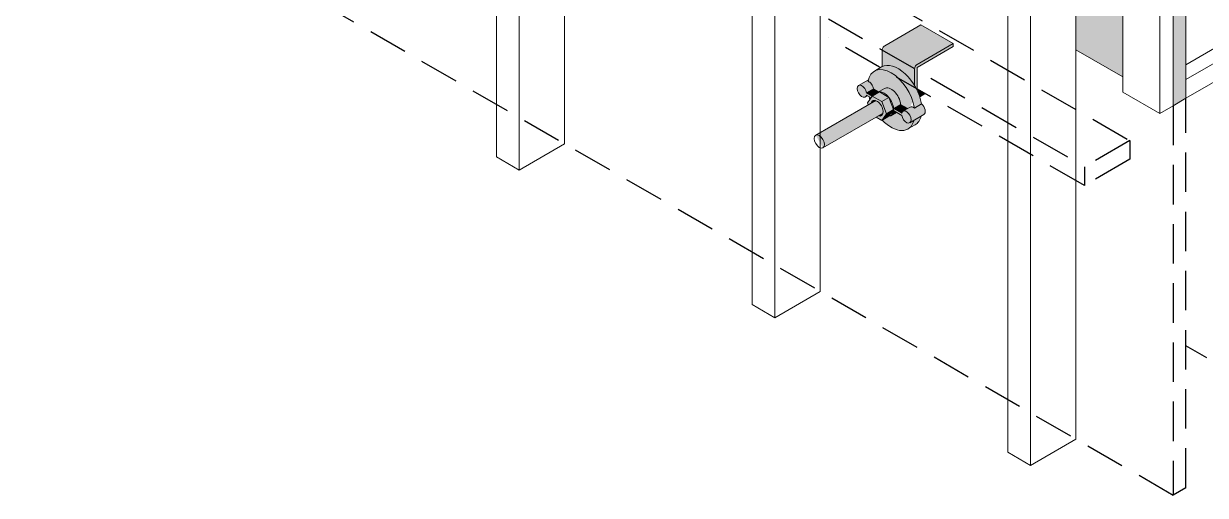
# Model space of a CAD drawing. Extents: x -23436 to 4767, y -4638 to 9755.
# Drawn here: x -15818.9 to -15628.5, y 7878 to 7953.9 of the extents above; entities that cross this region are included whole.
import ezdxf

# ---------------------------------------------------------------- set-up
doc = ezdxf.new("R2010")
doc.units = 0
doc.linetypes.add('CABLIN', pattern=[0.35, 0.25, -0.1])
doc.linetypes.add('HIDDEN', pattern=[9.524999999999995, 6.349999999999998, -3.174999999999998])
doc.layers.get('0').update_dxf_attribs({"lineweight": 13})
doc.layers.add('Concreto', color=250, linetype='HIDDEN')
doc.layers.add('Hachura', color=252, linetype='CABLIN')
for name, color, linetype, lineweight in [('Demarcação 1', 252, 'Continuous', 9), ('Demarcação 2', 254, 'Continuous', 9), ('Madeira', 100, 'Continuous', 13)]:
    doc.layers.add(name, color=color, linetype=linetype, lineweight=lineweight)

msp = doc.modelspace()

# ---------------------------------------------------------------- hatches: boundary and pattern name
at = {"layer": 'Demarcação 1'}
h = msp.add_hatch(color=256, dxfattribs=at)
h.dxf.hatch_style = 1
h.paths.add_polyline_path([(-15633.7444703456, 7940.719639212388), (-15631.65963671209, 7941.923318472007), (-15631.65963671209, 8019.560630716413), (-15633.7444703456, 8018.356951456808)])
h = msp.add_hatch(color=256, dxfattribs=at)
h.dxf.hatch_style = 1
h.set_gradient(color1=(132, 132, 132), tint=1, name='SPHERICAL')
edge = h.paths.add_edge_path()
edge.add_line((-15669.1253895331, 7950.734996833839), (-15674.33747361721, 7953.744194982821))
edge.add_line((-15674.33747361721, 7953.744194982837), (-15680.17500779147, 7950.373893055979))
edge.add_ellipse((-15680.17500779147, 7949.892421352168), major_axis=(-0.2948400000000002, -0.5106778601036084), ratio=0.5773502691896258, start_angle=224.9999999998697, end_angle=314.9999999999998)
edge.add_line((-15680.59197451813, 7949.651685500183), (-15680.59197451813, 7947.021277450636))
edge.add_ellipse((-15677.9859324761, 7942.309242016621), major_axis=(-2.693249999999998, 4.664845837484885), ratio=0.5773502691896261, start_angle=271.82644889274303, end_angle=358.1735511072676, ccw=False)
edge.add_line((-15675.37989043396, 7944.012079301581), (-15675.37989043396, 7946.745021564799))
edge.add_ellipse((-15674.9629237073, 7946.8832232031), major_axis=(0.2948400000000002, 0.5106778601036084), ratio=0.5773502691896258, start_angle=44.9999999999348, end_angle=134.9999999999675, ccw=False)
edge.add_line((-15674.9629237073, 7947.364694906924), (-15669.1253895331, 7950.734996833855))
h = msp.add_hatch(color=256, dxfattribs=at)
h.dxf.hatch_style = 1
h.set_gradient(color1=(132, 132, 132), tint=1, name='SPHERICAL')
edge = h.paths.add_edge_path()
edge.add_line((-15669.1253895331, 7950.253525130029), (-15669.1253895331, 7950.734996833853))
edge.add_line((-15669.1253895331, 7950.734996833839), (-15674.96292370731, 7947.364694906908))
edge.add_ellipse((-15674.9629237073, 7946.8832232031), major_axis=(0.2948400000000002, 0.5106778601036084), ratio=0.5773502691896258, start_angle=44.99999999993487, end_angle=134.9999999999675)
edge.add_line((-15675.37989043396, 7946.642487351188), (-15675.37989043396, 7944.012079301569))
edge.add_ellipse((-15677.9859324761, 7942.309242016621), major_axis=(-2.693249999999998, 4.664845837484885), ratio=0.5773502691896261, start_angle=262.4688479150752, end_angle=271.82644889274303, ccw=False)
edge.add_line((-15674.9629237073, 7943.239378166198), (-15674.9629237073, 7946.8832232031))
edge.add_line((-15674.9629237073, 7946.8832232031), (-15669.1253895331, 7950.253525130031))
h = msp.add_hatch(color=256, dxfattribs=at)
h.dxf.hatch_style = 1
h.set_gradient(color1=(132, 132, 132), tint=1, name='SPHERICAL')
edge = h.paths.add_edge_path()
edge.add_ellipse((-15679.128581679, 7941.649533191639), major_axis=(2.693249999999998, -4.664845837484885), ratio=0.5773502691896261, start_angle=56.29308563726577, end_angle=180.0000000000022)
edge.add_ellipse((-15679.128581679, 7941.649533191639), major_axis=(2.693249999999998, -4.664845837484885), ratio=0.5773502691896261, start_angle=180.0000000000022, end_angle=210.153771802942)
edge.add_ellipse((-15679.128581679, 7941.649533191639), major_axis=(2.693249999999998, -4.664845837484885), ratio=0.5773502691896261, start_angle=210.153771802942, end_angle=213.7069143627306)
edge.add_ellipse((-15682.70888251542, 7943.716620843217), major_axis=(0.5386500000000001, -0.9329691674969761), ratio=0.577350269189626, start_angle=56.53695903280487, end_angle=146.7236510024918, ccw=False)
edge.add_line((-15681.96250718132, 7943.461623196563), (-15681.13082845193, 7942.981453258326))
edge.add_line((-15681.13082845193, 7942.981453258328), (-15680.08061515003, 7943.587794190857))
edge.add_ellipse((-15679.128581679, 7941.649533191639), major_axis=(1.077299999999997, -1.86593833499395), ratio=0.577350269189626, start_angle=50.739170477262576, end_angle=180, ccw=False)
edge.add_line((-15677.61268620971, 7940.950252887618), (-15676.47322761568, 7940.292386161702))
edge.add_line((-15676.47322761568, 7940.292386161704), (-15675.96622315728, 7940.585105322289))
edge.add_ellipse((-15675.5482808427, 7939.582445540087), major_axis=(0.5386500000000001, -0.9329691674969761), ratio=0.577350269189626, start_angle=123.276348997522, end_angle=180, ccw=False)
h = msp.add_hatch(color=256, dxfattribs=at)
h.dxf.hatch_style = 1
h.set_gradient(color1=(132, 132, 132), tint=1, name='SPHERICAL')
edge = h.paths.add_edge_path()
edge.add_ellipse((-15677.9859324761, 7942.309242016621), major_axis=(-2.693249999999998, 4.664845837484885), ratio=0.5773502691896261, start_angle=271.826448892743, end_angle=358.1735511072677)
edge.add_ellipse((-15677.9859324761, 7942.309242016621), major_axis=(-2.693249999999998, 4.664845837484885), ratio=0.5773502691896261, start_angle=358.1735511072677, end_angle=360.0000000000026)
edge.add_line((-15680.67918247599, 7946.974087854122), (-15681.82183167913, 7946.314379029138))
edge.add_ellipse((-15679.128581679, 7941.649533191639), major_axis=(2.693249999999998, -4.664845837484885), ratio=0.5773502691896261, start_angle=56.29308563726602, end_angle=180.0000000000024, ccw=False)
edge.add_line((-15675.39349644734, 7940.354342929946), (-15674.25084724415, 7941.01405175493))
edge.add_ellipse((-15677.9859324761, 7942.309242016621), major_axis=(-2.693249999999998, 4.664845837484885), ratio=0.5773502691896261, start_angle=236.2930856372657, end_angle=249.994809911856)
edge.add_ellipse((-15677.9859324761, 7942.309242016621), major_axis=(-2.693249999999998, 4.664845837484885), ratio=0.5773502691896261, start_angle=249.994809911856, end_angle=256.001000546177)
edge.add_ellipse((-15677.9859324761, 7942.309242016621), major_axis=(-2.693249999999998, 4.664845837484885), ratio=0.5773502691896261, start_angle=256.001000546177, end_angle=260.5320794259401)
edge.add_ellipse((-15677.9859324761, 7942.309242016621), major_axis=(-2.693249999999998, 4.664845837484885), ratio=0.5773502691896261, start_angle=260.5320794259401, end_angle=262.4688479150752)
edge.add_ellipse((-15677.9859324761, 7942.309242016621), major_axis=(-2.693249999999998, 4.664845837484885), ratio=0.5773502691896261, start_angle=262.4688479150752, end_angle=271.826448892743)
h = msp.add_hatch(color=256, dxfattribs=at)
h.dxf.hatch_style = 1
h.set_gradient(color1=(132, 132, 132), tint=1, name='SPHERICAL')
edge = h.paths.add_edge_path()
edge.add_ellipse((-15683.85153171837, 7943.05691201825), major_axis=(0.5386500000000001, -0.9329691674969761), ratio=0.577350269189626, start_angle=56.53695903281176, end_angle=180.0000000000032)
edge.add_ellipse((-15683.85153171837, 7943.05691201825), major_axis=(0.5386500000000001, -0.9329691674969761), ratio=0.577350269189626, start_angle=180.0000000000032, end_angle=360.0000000000787)
edge.add_ellipse((-15683.85153171837, 7943.05691201825), major_axis=(0.5386500000000001, -0.9329691674969761), ratio=0.577350269189626, start_angle=360.0000000000787, end_angle=393.4630409671884)
edge.add_line((-15683.1051563845, 7942.45006966495), (-15682.36566470771, 7942.023123946319))
edge.add_line((-15682.36566470794, 7942.023123946319), (-15682.18974235431, 7942.273399834887))
edge.add_line((-15682.18974235431, 7942.273399834885), (-15683.1051563845, 7942.801914371579))
h = msp.add_hatch(color=256, dxfattribs=at)
h.dxf.hatch_style = 1
h.set_gradient(color1=(132, 132, 132), tint=1, name='SPHERICAL')
edge = h.paths.add_edge_path()
edge.add_ellipse((-15682.70888251542, 7943.716620843217), major_axis=(0.5386500000000001, -0.9329691674969761), ratio=0.577350269189626, start_angle=56.53695903280462, end_angle=146.7236510024917)
edge.add_ellipse((-15679.128581679, 7941.649533191639), major_axis=(2.693249999999998, -4.664845837484885), ratio=0.5773502691896261, start_angle=210.1537718029421, end_angle=213.7069143627307, ccw=False)
edge.add_line((-15682.81026205325, 7944.902048229851), (-15684.39018171843, 7943.989881185786))
edge.add_ellipse((-15683.85153171837, 7943.05691201825), major_axis=(0.5386500000000001, -0.9329691674969761), ratio=0.577350269189626, start_angle=56.53695903281192, end_angle=180.0000000000038, ccw=False)
edge.add_line((-15683.1051563845, 7942.801914371581), (-15681.96250718132, 7943.461623196565))
h = msp.add_hatch(color=256, dxfattribs=at)
h.dxf.hatch_style = 1
h.set_gradient(color1=(132, 132, 132), tint=1, name='SPHERICAL')
edge = h.paths.add_edge_path()
edge.add_line((-15681.96250718132, 7943.461623196563), (-15683.1051563845, 7942.801914371579))
edge.add_line((-15683.1051563845, 7942.801914371581), (-15682.18974235431, 7942.273399834872))
edge.add_line((-15682.18974235431, 7942.273399834885), (-15682.1756462206, 7942.293453695849))
edge.add_line((-15682.17564622061, 7942.293453695836), (-15681.59064853213, 7942.631202268678))
edge.add_ellipse((-15680.27123088208, 7940.989824366741), major_axis=(1.077299999999997, -1.86593833499395), ratio=0.577350269189626, start_angle=179.9999999999906, end_angle=194.9999999998853, ccw=False)
edge.add_line((-15681.34853088219, 7942.855762701687), (-15681.13082845193, 7942.981453258328))
edge.add_line((-15681.13082845193, 7942.981453258328), (-15681.96250718132, 7943.461623196565))
h = msp.add_hatch(color=256, dxfattribs=at)
h.dxf.hatch_style = 1
h.set_gradient(color1=(132, 132, 132), tint=1, name='SPHERICAL')
edge = h.paths.add_edge_path()
edge.add_line((-15679.89034781452, 7939.450503775093), (-15680.65211394998, 7941.41384192917))
edge.add_line((-15680.65211394998, 7941.413841929156), (-15682.17564622055, 7942.293453695835))
edge.add_line((-15682.17564622061, 7942.293453695836), (-15682.18974235431, 7942.273399834872))
edge.add_line((-15682.18974235431, 7942.273399834885), (-15682.36566470771, 7942.023123946317))
edge.add_line((-15682.36566470794, 7942.023123946319), (-15682.93741235595, 7941.209727308307))
edge.add_line((-15682.93741235589, 7941.209727308307), (-15682.81143656161, 7940.885043560791))
edge.add_line((-15682.81143656162, 7940.885043560789), (-15682.38121145572, 7941.133434141491))
edge.add_ellipse((-15681.41388008509, 7940.330115541699), major_axis=(-0.7002450000000012, 1.21285991774607), ratio=0.577350269189626, start_angle=355.3200786188029, end_angle=392.6368975035609, ccw=False)
edge.add_ellipse((-15681.41388008509, 7940.330115541699), major_axis=(-0.7002450000000012, 1.21285991774607), ratio=0.577350269189626, start_angle=349.02533610992566, end_angle=355.3200786188029, ccw=False)
edge.add_ellipse((-15681.41388008509, 7940.330115541699), major_axis=(-0.7002450000000012, 1.21285991774607), ratio=0.577350269189626, start_angle=342.5928085264702, end_angle=349.02533610992566, ccw=False)
edge.add_ellipse((-15681.41388008509, 7940.330115541699), major_axis=(-0.7002450000000012, 1.21285991774607), ratio=0.577350269189626, start_angle=335.92411531679977, end_angle=342.5928085264702, ccw=False)
edge.add_ellipse((-15681.41388008509, 7940.330115541699), major_axis=(-0.7002450000000012, 1.21285991774607), ratio=0.577350269189626, start_angle=328.8867134268062, end_angle=335.92411531679977, ccw=False)
edge.add_line((-15681.6246491745, 7941.57023557817), (-15681.6259087147, 7941.569508382296))
edge.add_ellipse((-15681.41388008509, 7940.330115541699), major_axis=(-0.7002450000000012, 1.21285991774607), ratio=0.577350269189626, start_angle=212.6368975035226, end_angle=327.36310249634704, ccw=False)
edge.add_ellipse((-15680.69020225664, 7940.747931130827), major_axis=(-0.7002450000000012, 1.21285991774607), ratio=0.577350269189626, start_angle=147.3631024964392, end_angle=148.8867134268343, ccw=False)
edge.add_ellipse((-15681.41388008509, 7940.330115541699), major_axis=(-0.7002450000000012, 1.21285991774607), ratio=0.577350269189626, start_angle=204.0758846831674, end_angle=211.1132865732151, ccw=False)
edge.add_ellipse((-15681.41388008509, 7940.330115541699), major_axis=(-0.7002450000000012, 1.21285991774607), ratio=0.577350269189626, start_angle=197.407191473494, end_angle=204.0758846831674, ccw=False)
edge.add_ellipse((-15681.41388008509, 7940.330115541699), major_axis=(-0.7002450000000012, 1.21285991774607), ratio=0.577350269189626, start_angle=190.974663889962, end_angle=197.407191473494, ccw=False)
edge.add_ellipse((-15681.41388008509, 7940.330115541699), major_axis=(-0.7002450000000012, 1.21285991774607), ratio=0.577350269189626, start_angle=184.679921381206, end_angle=190.974663889962, ccw=False)
edge.add_ellipse((-15681.41388008509, 7940.330115541699), major_axis=(-0.7002450000000012, 1.21285991774607), ratio=0.577350269189626, start_angle=147.3631024964392, end_angle=184.679921381206, ccw=False)
edge.add_line((-15681.20185145571, 7939.090722701092), (-15681.55393773525, 7938.887445592847))
edge.add_line((-15681.55393773525, 7938.887445592845), (-15680.65211395003, 7938.366777387622))
edge.add_line((-15680.65211394998, 7938.366777387624), (-15679.89034781452, 7939.450503775081))
h = msp.add_hatch(color=256, dxfattribs=at)
h.dxf.hatch_style = 1
h.set_gradient(color1=(132, 132, 132), tint=1, name='SPHERICAL')
h.paths.add_polyline_path([(-15681.03299701747, 7942.953162520747), (-15682.17564622061, 7942.293453695836), (-15680.65211394998, 7941.413841929156), (-15679.50946474691, 7942.073550754139)])
h = msp.add_hatch(color=256, dxfattribs=at)
h.dxf.hatch_style = 1
h.set_gradient(color1=(132, 132, 132), tint=1, name='SPHERICAL')
edge = h.paths.add_edge_path()
edge.add_ellipse((-15679.128581679, 7941.649533191639), major_axis=(1.077299999999997, -1.86593833499395), ratio=0.577350269189626, start_angle=50.73917047726242, end_angle=180)
edge.add_line((-15680.20588167918, 7943.515471526654), (-15681.34853088213, 7942.855762701685))
edge.add_ellipse((-15680.27123088208, 7940.989824366741), major_axis=(1.077299999999997, -1.86593833499395), ratio=0.577350269189626, start_angle=165.000000000028, end_angle=179.9999999999906, ccw=False)
edge.add_ellipse((-15680.27123088208, 7940.989824366741), major_axis=(1.077299999999997, -1.86593833499395), ratio=0.577350269189626, start_angle=104.99999999997371, end_angle=165.000000000028, ccw=False)
edge.add_ellipse((-15680.27123088208, 7940.989824366741), major_axis=(1.077299999999997, -1.86593833499395), ratio=0.577350269189626, start_angle=50.739170477262576, end_angle=104.99999999997371, ccw=False)
edge.add_line((-15678.75533541279, 7940.290544062664), (-15677.61268620971, 7940.950252887633))
h = msp.add_hatch(color=256, dxfattribs=at)
h.dxf.hatch_style = 1
h.set_gradient(color1=(132, 132, 132), tint=1, name='SPHERICAL')
h.paths.add_polyline_path([(-15679.50946474691, 7942.073550754139), (-15680.65211394998, 7941.413841929156), (-15679.89034781452, 7939.450503775093), (-15678.74769861133, 7940.110212600077)])
h = msp.add_hatch(color=256, dxfattribs=at)
h.dxf.hatch_style = 1
h.set_gradient(color1=(132, 132, 132), tint=1, name='SPHERICAL')
edge = h.paths.add_edge_path()
edge.add_ellipse((-15676.69093004577, 7938.922736715103), major_axis=(0.5386500000000001, -0.9329691674969761), ratio=0.577350269189626, start_angle=360.0000000000039, end_angle=540.0000000000034)
edge.add_ellipse((-15676.69093004577, 7938.922736715103), major_axis=(0.5386500000000001, -0.9329691674969761), ratio=0.577350269189626, start_angle=180.0000000000032, end_angle=213.4630409671917)
edge.add_line((-15677.43730537981, 7939.529579068403), (-15678.75533541255, 7940.290544062664))
edge.add_ellipse((-15680.27123088208, 7940.989824366741), major_axis=(1.077299999999997, -1.86593833499395), ratio=0.577350269189626, start_angle=50.73917047726242, end_angle=104.9999999999737)
edge.add_line((-15679.50946474691, 7942.073550754139), (-15678.74769861133, 7940.110212600062))
edge.add_line((-15678.74769861133, 7940.110212600077), (-15679.5094647469, 7939.026486212606))
edge.add_ellipse((-15680.27123088208, 7940.989824366741), major_axis=(1.077299999999997, -1.86593833499395), ratio=0.577350269189626, start_angle=345.000000000011, end_angle=360.0000000000275)
edge.add_ellipse((-15680.27123088208, 7940.989824366741), major_axis=(1.077299999999997, -1.86593833499395), ratio=0.577350269189626, start_angle=360.0000000000275, end_angle=399.2608295227375)
edge.add_line((-15678.75533541279, 7939.938699356018), (-15677.43730537982, 7939.177734361758))
edge.add_ellipse((-15676.69093004577, 7938.922736715103), major_axis=(0.5386500000000001, -0.9329691674969761), ratio=0.577350269189626, start_angle=236.5369590328082, end_angle=360.0000000000039)
h = msp.add_hatch(color=256, dxfattribs=at)
h.dxf.hatch_style = 1
h.set_gradient(color1=(132, 132, 132), tint=1, name='SPHERICAL')
edge = h.paths.add_edge_path()
edge.add_line((-15674.1811110947, 7943.001357590912), (-15674.59807782129, 7943.242093442825))
edge.add_line((-15674.59807782129, 7943.242093442825), (-15674.88634316901, 7943.075663366779))
edge.add_ellipse((-15677.9859324761, 7942.309242016621), major_axis=(-2.693249999999998, 4.664845837484885), ratio=0.5773502691896261, start_angle=256.0010005461772, end_angle=260.5320794259402, ccw=False)
edge.add_line((-15674.721161623, 7942.689559272929), (-15674.18111109447, 7943.001357590898))
h = msp.add_hatch(color=256, dxfattribs=at)
h.dxf.hatch_style = 1
h.set_gradient(color1=(132, 132, 132), tint=1, name='SPHERICAL')
edge = h.paths.add_edge_path()
edge.add_line((-15673.64138211576, 7942.689744919599), (-15674.18111109446, 7943.001357590912))
edge.add_line((-15674.1811110947, 7943.001357590912), (-15674.721161623, 7942.689559272943))
edge.add_ellipse((-15677.9859324761, 7942.309242016621), major_axis=(-2.693249999999998, 4.664845837484885), ratio=0.5773502691896261, start_angle=249.99480991185618, end_angle=256.0010005461772, ccw=False)
edge.add_line((-15674.5338137766, 7942.174499259971), (-15673.64138211576, 7942.689744919597))
h = msp.add_hatch(color=256, dxfattribs=at)
h.dxf.hatch_style = 1
h.set_gradient(color1=(132, 132, 132), tint=1, name='SPHERICAL')
edge = h.paths.add_edge_path()
edge.add_ellipse((-15681.41388008509, 7940.330115541699), major_axis=(-0.7002450000000012, 1.21285991774607), ratio=0.577350269189626, start_angle=212.6368975035515, end_angle=327.3631024963468)
edge.add_line((-15681.6259087147, 7941.569508382294), (-15691.2930976413, 7935.988154253268))
edge.add_ellipse((-15690.70341764132, 7934.966798533076), major_axis=(0.58968, -1.021355720207214), ratio=0.577350269189626, start_angle=0, end_angle=179.9999999999757, ccw=False)
edge.add_ellipse((-15690.70341764132, 7934.966798533076), major_axis=(0.58968, -1.021355720207214), ratio=0.577350269189626, start_angle=179.9999999999754, end_angle=359.9999999999752)
edge.add_line((-15690.11373764141, 7933.945442812867), (-15680.44654871486, 7939.526796941907))
h = msp.add_hatch(color=256, dxfattribs=at)
h.dxf.hatch_style = 1
h.set_gradient(color1=(132, 132, 132), tint=1, name='SPHERICAL')
h.paths.add_polyline_path([(-15678.74769861133, 7940.110212600077), (-15679.89034781452, 7939.450503775093), (-15680.65211394998, 7938.366777387624), (-15679.50946474691, 7939.026486212606)])
h = msp.add_hatch(color=256, dxfattribs=at)
h.dxf.hatch_style = 1
h.set_gradient(color1=(132, 132, 132), tint=1, name='SPHERICAL')
edge = h.paths.add_edge_path()
edge.add_line((-15678.26898410938, 7939.657904300009), (-15678.75533541279, 7939.938699356018))
edge.add_ellipse((-15680.27123088208, 7940.989824366741), major_axis=(1.077299999999997, -1.86593833499395), ratio=0.577350269189626, start_angle=360.0000000000275, end_angle=399.26082952273765, ccw=False)
edge.add_line((-15679.19393088213, 7939.123886031652), (-15678.26898410938, 7939.657904299995))
h = msp.add_hatch(color=256, dxfattribs=at)
h.dxf.hatch_style = 1
h.set_gradient(color1=(132, 132, 132), tint=1, name='SPHERICAL')
edge = h.paths.add_edge_path(flags=17)
edge.add_line((-15677.61268620971, 7940.950252887618), (-15678.75533541278, 7940.290544062649))
edge.add_line((-15678.75533541279, 7940.290544062664), (-15677.43730537982, 7939.529579068403))
edge.add_ellipse((-15676.69093004577, 7938.922736715103), major_axis=(0.5386500000000001, -0.9329691674969761), ratio=0.577350269189626, start_angle=540.0000000000032, end_angle=573.4630409671917, ccw=False)
edge.add_line((-15677.22958004601, 7939.855705882568), (-15676.47322761574, 7940.292386161702))
edge.add_line((-15676.47322761568, 7940.292386161704), (-15677.61268620983, 7940.95025288762))
h = msp.add_hatch(color=256, dxfattribs=at)
h.dxf.hatch_style = 1
h.set_gradient(color1=(132, 132, 132), tint=1, name='SPHERICAL')
edge = h.paths.add_edge_path()
edge.add_ellipse((-15674.40563163986, 7940.242154365073), major_axis=(0.5386500000000001, -0.9329691674969761), ratio=0.577350269189626, start_angle=-2.518090105059784e-11, end_angle=123.276348997522)
edge.add_line((-15674.25084724415, 7941.014051754932), (-15675.39349644734, 7940.354342929948))
edge.add_ellipse((-15675.5482808427, 7939.582445540087), major_axis=(0.5386500000000001, -0.9329691674969761), ratio=0.577350269189626, start_angle=123.276348997522, end_angle=180)
edge.add_line((-15676.08693084282, 7940.515414707566), (-15677.22958004601, 7939.855705882583))
edge.add_ellipse((-15676.69093004577, 7938.922736715103), major_axis=(0.5386500000000001, -0.9329691674969761), ratio=0.577350269189626, start_angle=360.0000000000037, end_angle=540.0000000000032, ccw=False)
edge.add_line((-15676.10703503479, 7938.015889766948), (-15675.44690130498, 7938.397018153513))
edge.add_line((-15675.44690130498, 7938.397018153511), (-15673.86698163968, 7939.309185197519))
h = msp.add_hatch(color=256, dxfattribs=at)
h.dxf.hatch_style = 1
h.set_gradient(color1=(132, 132, 132), tint=1, name='SPHERICAL')
edge = h.paths.add_edge_path()
edge.add_ellipse((-15677.9859324761, 7942.309242016621), major_axis=(-2.693249999999998, 4.664845837484885), ratio=0.5773502691896261, start_angle=179.9999999999974, end_angle=210.153771802964)
edge.add_line((-15674.30425210208, 7939.056726978422), (-15675.44690130498, 7938.397018153511))
edge.add_ellipse((-15679.128581679, 7941.649533191639), major_axis=(2.693249999999998, -4.664845837484885), ratio=0.5773502691896261, start_angle=360.0000000000268, end_angle=390.15377180296554, ccw=False)
edge.add_line((-15676.43533167916, 7936.984687354156), (-15675.29268247609, 7937.644396179139))
h = msp.add_hatch(color=256, dxfattribs=at)
h.dxf.hatch_style = 1
h.set_gradient(color1=(132, 132, 132), tint=1, name='SPHERICAL')
edge = h.paths.add_edge_path()
edge.add_ellipse((-15676.69093004577, 7938.922736715103), major_axis=(0.5386500000000001, -0.9329691674969761), ratio=0.577350269189626, start_angle=236.53695903280828, end_angle=360.0000000000037, ccw=False)
edge.add_line((-15677.43730537981, 7939.177734361758), (-15678.2689841092, 7939.657904300009))
edge.add_line((-15678.26898410938, 7939.657904300009), (-15679.19393088213, 7939.123886031666))
edge.add_ellipse((-15680.27123088208, 7940.989824366741), major_axis=(1.077299999999997, -1.86593833499395), ratio=0.577350269189626, start_angle=345.0000000000109, end_angle=360.0000000000275, ccw=False)
edge.add_line((-15679.50946474691, 7939.026486212606), (-15680.57209205399, 7938.41297805075))
edge.add_ellipse((-15679.128581679, 7941.649533191639), major_axis=(2.693249999999998, -4.664845837484885), ratio=0.5773502691896261, start_angle=292.7288384360598, end_angle=360.0000000000268)
edge.add_ellipse((-15679.128581679, 7941.649533191639), major_axis=(2.693249999999998, -4.664845837484885), ratio=0.5773502691896261, start_angle=360.0000000000268, end_angle=390.1537718029654)
edge.add_line((-15675.44690130498, 7938.397018153511), (-15676.152280046, 7937.989767547566))
h = msp.add_hatch(color=256, dxfattribs=at)
h.dxf.hatch_style = 1
h.set_gradient(color1=(132, 132, 132), tint=1, name='SPHERICAL')
edge = h.paths.add_edge_path()
edge.add_ellipse((-15690.70341764132, 7934.966798533076), major_axis=(0.5896800000000003, -1.021355720207216), ratio=0.5773502691896255, start_angle=0, end_angle=179.9999999999754)
edge.add_ellipse((-15690.70341764132, 7934.966798533076), major_axis=(0.5896800000000003, -1.021355720207216), ratio=0.5773502691896255, start_angle=179.9999999999754, end_angle=359.9999999999752)
at = {"layer": 'Demarcação 2'}
h = msp.add_hatch(color=256, dxfattribs=at)
h.dxf.hatch_style = 1
h.paths.add_polyline_path([(-15641.83020313053, 8020.568251456803), (-15639.70237871351, 8021.796751456803), (-15649.38072259809, 8027.384545903858), (-15649.38072259809, 7949.747233659436), (-15641.83020313053, 7945.38793921232)])

# ---------------------------------------------------------------- linework, layer by layer
at = {"extrusion": (-1e-16, 0.8164965809277258, 0.577350269189626)}
for p, q in [((-15633.7444703456, 7940.719639212391), (-15633.7444703456, 8018.356951456812)), ((-15631.65963671209, 7941.923318472011), (-15631.65963671209, 8019.560630716416)), ((-15631.65963671209, 7947.339875140231), (-15611.85371719241, 7958.774828106447)), ((-15611.85371719241, 7956.367469587221), (-15631.65963671209, 7944.932516620995)), ((-15680.17500779147, 7950.373893055983), (-15674.33747361721, 7953.744194982841)), ((-15669.1253895331, 7950.734996833842), (-15674.33747361721, 7953.744194982841)), ((-15649.38072259809, 7949.74723365944), (-15649.38072259809, 7952.756431808437)), ((-15680.59197451813, 7947.02127745064), (-15680.59197451813, 7949.651685500186)), ((-15669.1253895331, 7950.734996833842), (-15674.9629237073, 7947.364694906928)), ((-15674.9629237073, 7946.883223203104), (-15669.1253895331, 7950.253525130032)), ((-15669.1253895331, 7950.253525130032), (-15669.1253895331, 7950.734996833842)), ((-15641.83020313053, 7945.387939212324), (-15649.38072259809, 7949.74723365944)), ((-15681.82183167913, 7946.31437902914), (-15680.67918247599, 7946.974087854125)), ((-15675.37989043396, 7944.012079301585), (-15675.37989043396, 7946.642487351191)), ((-15674.9629237073, 7943.239378166201), (-15674.9629237073, 7946.883223203104)), ((-15631.65963671209, 7944.932516620995), (-15631.65963671209, 7947.339875140231)), ((-15684.39018171837, 7943.989881185777), (-15682.81026205325, 7944.902048229784)), ((-15631.65963671209, 7941.923318472011), (-15631.65963671209, 7944.932516620995)), ((-15683.31288171837, 7942.123942850845), (-15682.92658494551, 7942.346971396624)), ((-15683.1051563845, 7942.801914371585), (-15681.96250718132, 7943.461623196567)), ((-15683.1051563845, 7942.801914371585), (-15682.18974235431, 7942.273399834889)), ((-15683.1051563845, 7942.450069664954), (-15682.36566470794, 7942.023123946323)), ((-15682.93741235589, 7941.209727308311), (-15682.17564622061, 7942.29345369584)), ((-15682.17564622061, 7942.29345369584), (-15681.03299701747, 7942.953162520751)), ((-15682.17564622061, 7942.29345369584), (-15680.65211394998, 7941.413841929159)), ((-15681.96250718132, 7943.461623196567), (-15681.13082845193, 7942.981453258331)), ((-15681.34853088219, 7942.855762701691), (-15680.20588167918, 7943.515471526658)), ((-15681.03299701747, 7942.953162520751), (-15679.50946474691, 7942.073550754143)), ((-15680.65211394998, 7941.413841929159), (-15679.50946474691, 7942.073550754143)), ((-15679.50946474691, 7942.073550754143), (-15678.74769861133, 7940.110212600081)), ((-15674.59807782129, 7943.242093442828), (-15674.88634316901, 7943.075663366766)), ((-15674.721161623, 7942.689559272932), (-15674.1811110947, 7943.001357590916)), ((-15674.5338137766, 7942.174499259974), (-15673.64138211576, 7942.689744919602)), ((-15681.6259087147, 7941.569508382297), (-15691.2930976413, 7935.988154253271)), ((-15682.81143656162, 7940.885043560793), (-15682.93741235589, 7941.209727308311)), ((-15680.65211394998, 7941.413841929159), (-15679.89034781452, 7939.450503775097)), ((-15679.89034781452, 7939.450503775097), (-15678.74769861133, 7940.110212600081)), ((-15678.74769861133, 7940.110212600081), (-15679.50946474691, 7939.02648621261)), ((-15678.75533541279, 7940.290544062667), (-15677.61268620971, 7940.950252887622)), ((-15678.75533541279, 7940.290544062667), (-15677.43730537981, 7939.529579068407)), ((-15677.61268620971, 7940.950252887622), (-15676.47322761568, 7940.292386161707)), ((-15677.22958004601, 7939.855705882572), (-15676.08693084282, 7940.51541470757)), ((-15674.25084724415, 7941.014051754935), (-15675.39349644734, 7940.35434292995)), ((-15631.65963671209, 7941.923318472011), (-15633.7444703456, 7940.719639212391)), ((-15680.44654871486, 7939.526796941911), (-15690.11373764141, 7933.94544281287)), ((-15680.65211394998, 7938.366777387628), (-15681.55393773525, 7938.887445592849)), ((-15679.89034781452, 7939.450503775097), (-15680.65211394998, 7938.366777387628)), ((-15680.65211394998, 7938.366777387628), (-15679.50946474691, 7939.02648621261)), ((-15679.19393088213, 7939.123886031655), (-15678.26898410938, 7939.657904300013)), ((-15678.75533541279, 7939.938699356022), (-15677.43730537981, 7939.177734361761)), ((-15676.152280046, 7937.989767547569), (-15673.86698163974, 7939.309185197522)), ((-15676.43533167916, 7936.984687354159), (-15675.29268247597, 7937.644396179126))]:
    msp.add_line(p, q, dxfattribs=at)
for centre, major_axis, ratio, start_param, end_param in [((-15680.17500779147, 7949.892421352171), (-0.2948399999999996, -0.5106778601036079), 0.577350269189626, 3.926990816984967, 5.497787143782136), ((-15679.128581679, 7941.649533191641), (2.693249999999998, -4.664845837484878), 0.5773502691896261, 0.9824996904774184, 3.729889289907212), ((-15677.9859324761, 7942.309242016625), (-2.693249999999998, 4.664845837484878), 0.5773502691896261, 4.124092344067211, 6.283185307179627), ((-15674.9629237073, 7946.883223203102), (0.2948399999999996, 0.5106778601036079), 0.577350269189626, 0.7853981633963116, 2.356194490191775), ((-15683.85153171837, 7943.056912018252), (0.5386499999999992, -0.9329691674969739), 0.577350269189626, 0.986756084187714, 6.867225549786768), ((-15682.70888251542, 7943.716620843221), (0.5386499999999992, -0.9329691674969739), 0.577350269189626, 0.9867560841875896, 2.56081080054056), ((-15679.128581679, 7941.649533191641), (2.693249999999998, -4.664845837484878), 0.5773502691896261, 4.273907714514356, 4.372511808277698), ((-15680.27123088207, 7940.989824366745), (1.077299999999995, -1.865938334993951), 0.577350269189626, 2.879793265791125, 3.403392041386938), ((-15680.27123088207, 7940.989824366745), (1.077299999999995, -1.865938334993951), 0.577350269189626, 1.83259571459358, 2.879793265791125), ((-15679.128581679, 7941.649533191641), (1.077299999999995, -1.865938334993951), 0.577350269189626, 0.8855655845589316, 3.141592653589792), ((-15680.27123088207, 7940.989824366745), (1.077299999999995, -1.865938334993951), 0.577350269189626, 0.8855655845589316, 1.83259571459358), ((-15681.41388008509, 7940.330115541703), (-0.7002449999999951, 1.21285991774606), 0.577350269189626, 2.571971334516736, 6.852806626252642), ((-15681.29961516502, 7940.3960864242), (-0.7002449999999951, 1.21285991774606), 0.577350269189626, 0.0816800368335862, 0.5696213190730559), ((-15681.14726193794, 7940.484047600843), (0.7002449999999951, -1.21285991774606), 0.577350269189626, 3.333136672768707, 3.711213972662897), ((-15680.99490871081, 7940.572008777544), (-0.7002449999999951, 1.21285991774606), 0.577350269189626, 0.3038128047376282, 0.5696213190730047), ((-15680.84255548367, 7940.659969954188), (0.7002449999999951, -1.21285991774606), 0.577350269189626, 3.561796111641442, 3.711213972662897), ((-15680.69020225664, 7940.747931130831), (-0.7002449999999951, 1.21285991774606), 0.577350269189626, 0.5430292918183452, 0.5696213190731072), ((-15675.5482808427, 7939.582445540091), (0.5386499999999992, -0.9329691674969739), 0.577350269189626, 2.151578179844368, 3.141592653589792), ((-15674.40563163986, 7940.242154365074), (0.5386499999999992, -0.9329691674969739), 0.577350269189626, -4.395e-13, 2.151578179844368), ((-15681.29961516502, 7940.3960864242), (-0.7002449999999951, 1.21285991774606), 0.577350269189626, 2.571971334516502, 3.059912616755841), ((-15681.14726193794, 7940.484047600843), (0.7002449999999951, -1.21285991774606), 0.577350269189626, 5.713563988106526, 6.091641288000075), ((-15680.99490871081, 7940.572008777544), (-0.7002449999999951, 1.21285991774606), 0.577350269189626, 2.571971334516736, 2.837779848851944), ((-15680.84255548367, 7940.659969954188), (0.7002449999999951, -1.21285991774606), 0.577350269189626, 5.713563988106526, 5.862981849127713), ((-15679.128581679, 7941.649533191641), (2.693249999999998, -4.664845837484878), 0.5773502691896261, 5.109082046247772, 6.809467907036361), ((-15680.69020225664, 7940.747931130831), (-0.7002449999999951, 1.21285991774606), 0.577350269189626, 2.571971334516736, 2.598563361771502), ((-15680.27123088207, 7940.989824366745), (1.077299999999995, -1.865938334993951), 0.577350269189626, 6.021385919380628, 6.968416049415553), ((-15676.69093004577, 7938.922736715107), (0.5386499999999992, -0.9329691674969739), 0.577350269189626, 4.128348737777444, 10.00881820337662), ((-15677.9859324761, 7942.309242016625), (-2.693249999999998, 4.664845837484878), 0.5773502691896261, 3.141592653589748, 3.667875253446552)]:
    msp.add_ellipse(centre, major_axis=major_axis, ratio=ratio, start_param=start_param, end_param=end_param)
msp.add_ellipse((-15690.70341764132, 7934.966798533078), major_axis=(0.5896799999999995, -1.021355720207214), ratio=0.577350269189626)
at = {"layer": 'Concreto'}
for p, q in [((-15633.7111598972, 7877.999111416637), (-15814.08257965631, 7982.136599168723)), ((-15633.7444703456, 7940.719639212391), (-15633.7444703456, 7878.018343213005)), ((-15611.82040674412, 7890.637743642557), (-15631.65963671209, 7902.091928405109))]:
    msp.add_line(p, q, dxfattribs=at)
at = {"layer": 'Concreto', "extrusion": (-1e-16, 0.8164965809277258, 0.577350269189626)}
for q in [(-15631.65963671209, 7941.923318472011), (-15633.7444703456, 7878.018343213005)]:
    msp.add_line((-15631.65963671209, 7879.222022472593), q, dxfattribs=at)
at = {"layer": 'Hachura', "linetype": 'HIDDEN', "extrusion": (-1e-16, 0.8164965809277258, 0.577350269189626)}
for p, q in [((-15828.12549963143, 8043.3161447191), (-15640.71005718478, 7935.111788572254)), ((-15689.25316584161, 7954.712410605358), (-15648.00697490268, 7930.898911163651)), ((-15648.00697490251, 7927.889713014583), (-15689.25316584161, 7951.703212456359)), ((-15640.71005718478, 7935.111788572254), (-15648.00697490268, 7930.898911163651)), ((-15640.71005718478, 7932.102590423199), (-15648.00697490268, 7927.889713014583))]:
    msp.add_line(p, q, dxfattribs=at)
at = {"layer": 'Hachura', "linetype": 'HIDDEN'}
for p, q in [((-15640.71005718478, 7935.111788572254), (-15640.71005718478, 7932.102590423199)), ((-15648.00697490268, 7930.898911163651), (-15648.00697490268, 7927.889713014583))]:
    msp.add_line(p, q, dxfattribs=at)
at = {"layer": 'Madeira', "extrusion": (-1e-16, 0.8164965809277258, 0.577350269189626)}
for p, q in [((-15742.67702770394, 7932.484829710058), (-15742.67702770394, 8069.814239804871)), ((-15739.02856884487, 7930.378391005743), (-15739.02856884499, 8067.707801100571)), ((-15731.73165112732, 7934.591268414402), (-15731.73165112732, 8063.494923691955)), ((-15701.5015634393, 7908.712164332861), (-15701.5015634393, 8046.041574427672)), ((-15697.85310458041, 7906.605725628591), (-15697.85310458041, 8043.935135723374)), ((-15690.5561868625, 7910.818603037147), (-15690.55618686262, 8039.72225831477)), ((-15649.38072259809, 7887.045937660067), (-15649.38072259809, 8024.375347754791)), ((-15660.32609917454, 7884.939498955709), (-15660.32609917478, 8022.268909050492)), ((-15656.67764031594, 7882.833060251436), (-15656.67764031594, 8020.162470346175)), ((-15656.67764031594, 7948.543554399777), (-15656.67764031594, 7945.534356250841)), ((-15624.36271899431, 7946.136195880599), (-15631.65963671209, 7941.923318472011)), ((-15731.73165112732, 7934.591268414402), (-15739.02856884499, 7930.378391005728)), ((-15739.02856884499, 7930.378391005728), (-15742.67702770394, 7932.484829710029)), ((-15690.55618686262, 7910.818603037278), (-15697.85310458041, 7906.605725628604)), ((-15697.85310458041, 7906.605725628604), (-15701.5015634393, 7908.712164332977)), ((-15649.38072259821, 7887.045937660052), (-15656.67764031594, 7882.833060251436)), ((-15656.67764031594, 7882.833060251436), (-15660.32609917478, 7884.93949895581))]:
    msp.add_line(p, q, dxfattribs=at)
at = {"layer": 'Madeira', "extrusion": (4.999999999999999e-16, 0.8164965809277258, 0.577350269189626)}
for p, q in [((-15641.83020313053, 7942.930939212401), (-15641.83020313053, 8020.568251456807)), ((-15635.8722947628, 7939.491139212396), (-15635.8722947628, 8017.128451456814)), ((-15641.83020313053, 7942.930939212401), (-15635.8722947628, 7939.491139212396)), ((-15635.8722947628, 7939.491139212396), (-15633.7444703456, 7940.719639212391))]:
    msp.add_line(p, q, dxfattribs=at)

doc.saveas('drawing.dxf')
